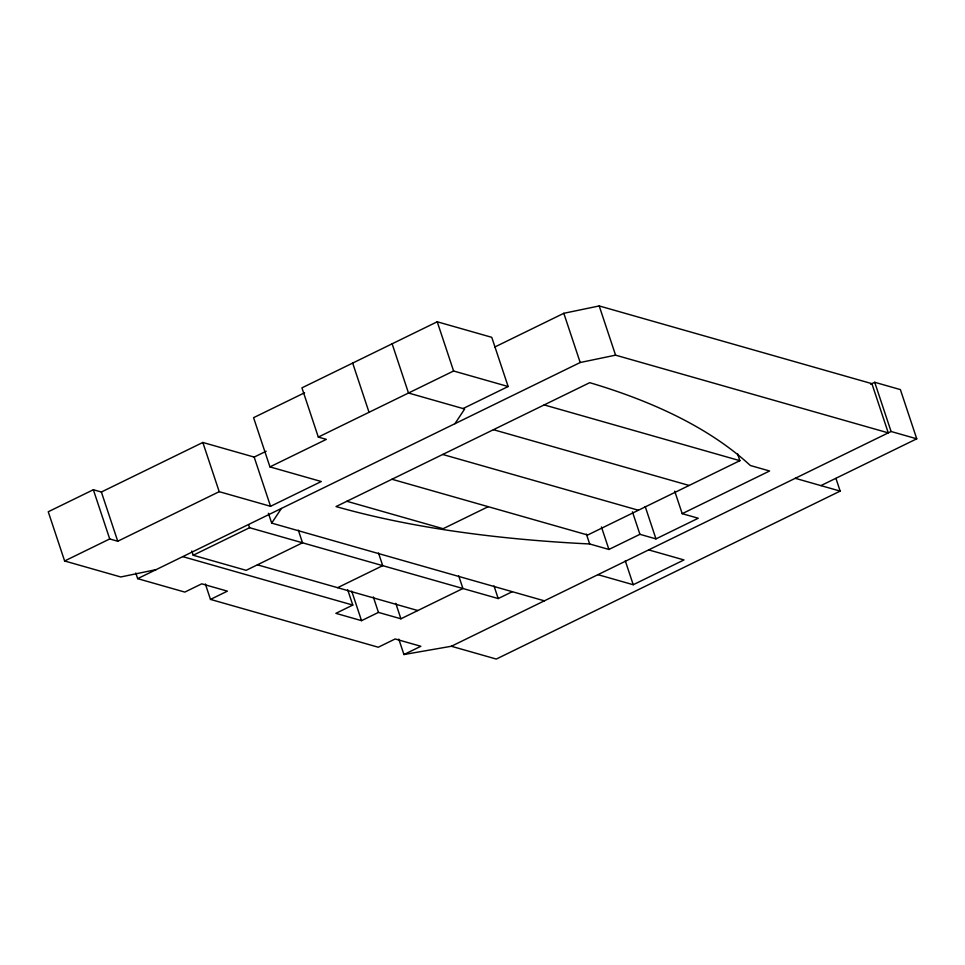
<?xml version="1.0" encoding="UTF-8"?>
<svg xmlns="http://www.w3.org/2000/svg" width="965" height="965" viewBox="0 0 965 965"><rect width="100%" height="100%" fill="white"/><g stroke="black" fill="none" stroke-linecap="round" stroke-linejoin="round"><path stroke-width="1.45" d="M544.381 600.833L271.696 523.114L281.406 508.446M454.925 423.695L464.647 409.015L408.497 393.02L392.128 343.805M266.195 451.222L254.169 457.084L202.843 442.465L101.373 492.017L93.352 489.738L48.25 511.764L64.619 560.979L120.77 576.974L156.149 569.615M463.043 408.569L508.133 386.531L491.764 337.328L437.229 321.779L301.936 387.858L318.305 437.073L326.327 439.365L269.947 466.891L253.578 417.676L304.578 392.767M494.864 346.978L563.813 313.299L599.205 305.941L871.89 383.66L888.27 432.875L615.573 355.156L580.194 362.514L137.657 578.65L135.788 573.029M64.619 560.979L109.721 538.952L117.742 541.232L219.212 491.68L270.55 506.299L321.285 481.523L269.947 466.891M318.305 437.073L453.598 370.994L508.133 386.531M191.806 551.027L193.205 555.249L249.573 527.71L498.205 598.565L512.306 591.69M205.34 583.946L210.479 599.41L227.39 591.147L201.733 583.837L184.81 592.088L137.657 578.65M488.218 506.685L443.116 528.711L346.869 501.281M337.617 587.685L382.719 565.659L378.509 552.993M347.641 589.615L352.792 605.079L335.88 613.342L361.537 620.664L378.449 612.401L400.909 618.794L462.923 588.505L458.713 575.852M870.659 384.263L874.712 382.285L900.381 389.595L916.75 438.81L820.913 485.612M737.537 453.647L739.878 460.679L587.673 535.02L391.971 479.255M682.207 513.669L769.587 470.992L750.336 465.504A1833.524 554.405 -18.4 0 0 589.724 382.671L336.037 506.565A1830.026 553.343 -18.4 0 0 589.675 543.971L608.915 549.459L639.928 534.321L655.971 538.892L698.25 518.241L682.207 513.669L674.716 491.173M398.786 639.071L403.937 654.535L420.849 646.285L395.18 638.963L378.268 647.226L210.479 599.41M403.937 654.535L451.367 646.26L891.081 431.5L916.75 438.81M597.938 574.67L633.233 584.73L683.968 559.941L648.673 549.893M835.955 478.447L840.165 491.101L496.287 659.059L451.367 646.26M544.176 404.914L739.878 460.679M795.244 478.302L840.165 491.101M493.441 429.69L689.143 485.467M442.706 454.467L638.408 510.244M257.414 564.827L417.821 610.543M193.205 555.249L246.135 570.327L302.515 542.8L298.306 530.135M182.759 556.624L352.792 605.079M874.712 382.285L891.081 431.5M599.205 305.941L615.573 355.156M645.211 506.541L655.971 538.892M632.437 511.812L639.928 534.321M563.813 313.299L580.194 362.514M625.284 560.822L633.233 584.73M601.436 526.962L608.915 549.459M586.394 534.128L589.675 543.971M437.229 321.779L453.598 370.994M493.996 585.912L498.205 598.565M352.671 363.081L369.04 412.296M395.771 603.33L400.909 618.794M373.31 596.925L378.449 612.401M351.718 591.135L361.537 620.664M254.169 457.084L270.55 506.299M268.415 513.271L271.696 523.114M248.644 524.9L249.573 527.71M202.843 442.465L219.212 491.68M101.373 492.017L117.742 541.232M93.352 489.738L109.721 538.952"/></g></svg>
